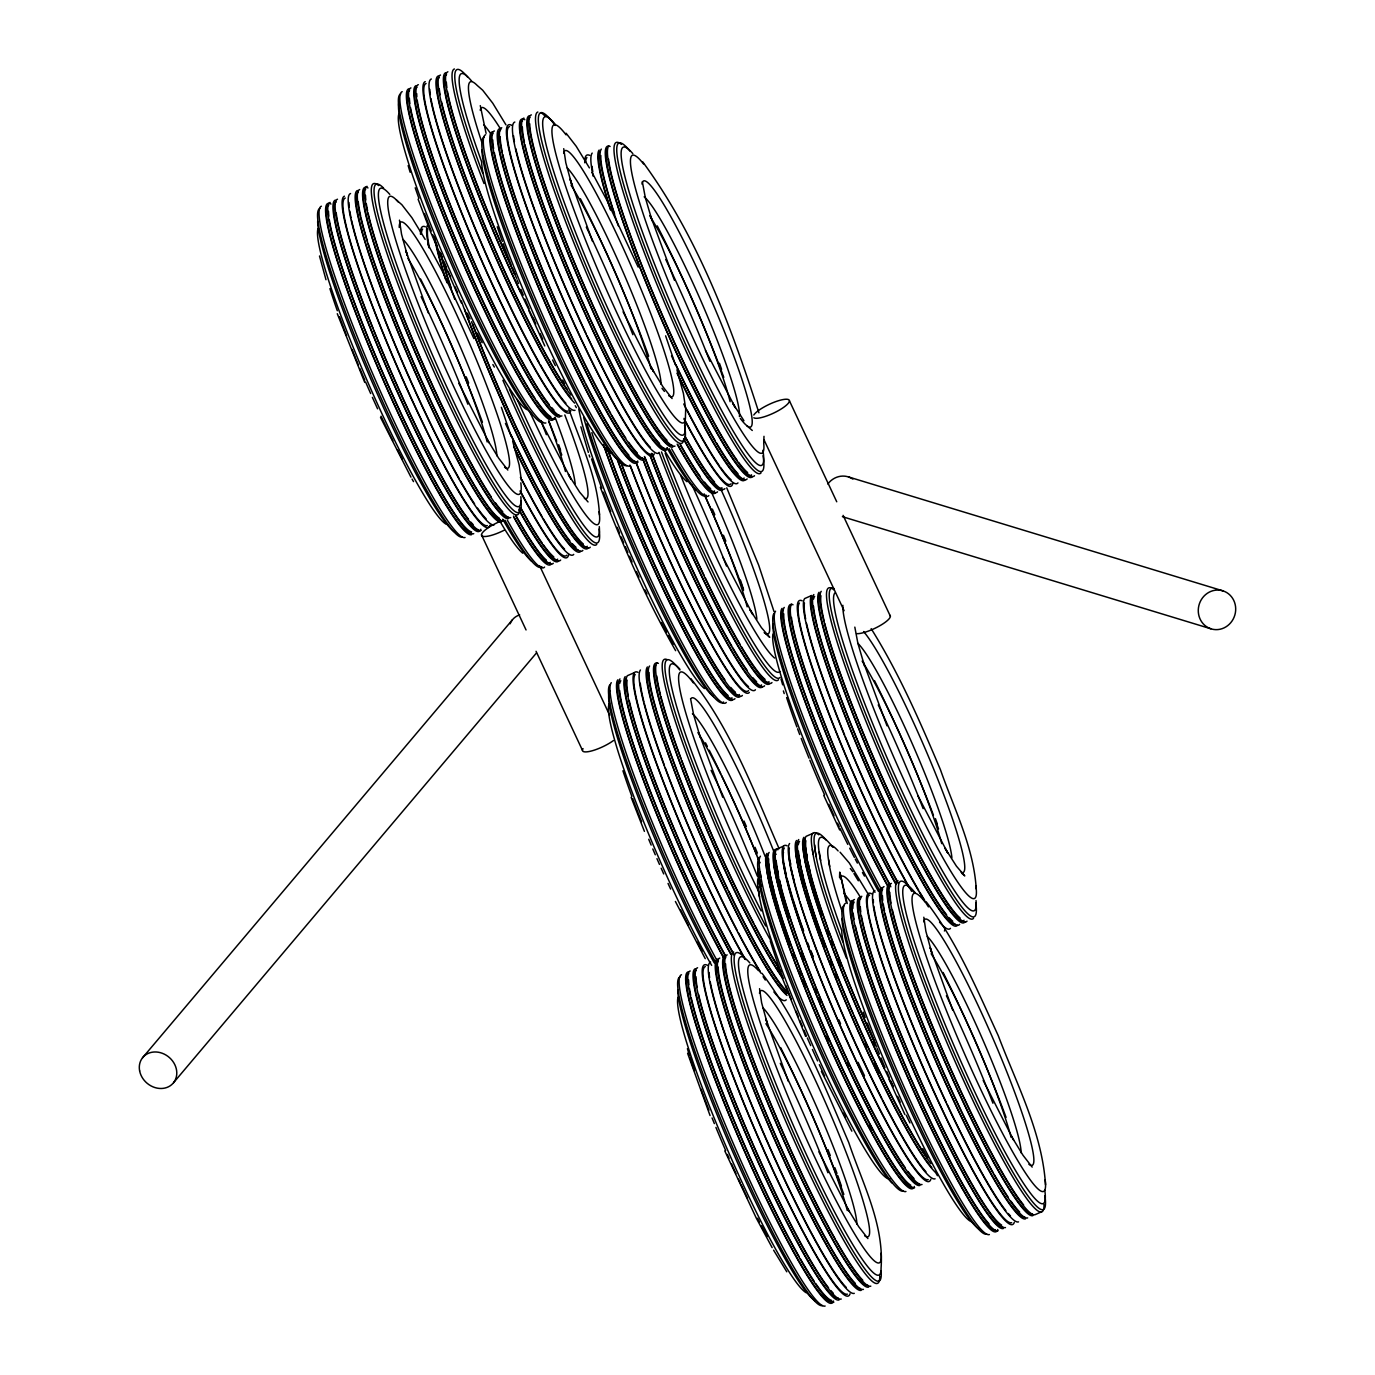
<?xml version="1.0" encoding="UTF-8"?>
<svg xmlns="http://www.w3.org/2000/svg" width="1375" height="1375" viewBox="0 0 1375 1375"><rect width="100%" height="100%" fill="white"/><g stroke="black" fill="none" stroke-linecap="round" stroke-linejoin="round"><path stroke-width="1.5" d="M1045.533 1184.838C1042.198 1132.433 1016.589 1084.136 998.267 1035.684C977.041 989.759 957.258 942.116 926.183 901.777M599.483 514.955C597.695 478.036 580.852 443.403 568.82 408.908M763.984 436.322L763.744 443.489A162.405 17.617 66.5 0 1 678.339 305.027A162.405 17.617 66.5 0 1 643.569 163.969M839.541 877.473L839.73 872.111L847.258 903.512M976.233 888.92C973.741 847.275 954.044 808.517 940.414 769.639C919.978 721.462 898.992 673.114 871.166 628.667M142.536 1057.788L512.325 619.902M173.577 1082.675L536.439 652.988M634.356 672.65L627.395 675.692A180.538 19.594 66.5 0 0 655.6 783.097A180.538 19.594 66.5 0 0 733.941 955.041M783.509 846.158L776.548 849.2A180.538 19.594 66.5 0 0 778.645 877.095M812.659 833.473L806.145 836.327A180.538 19.594 66.5 0 0 810.202 871.905M1041.597 1211.822L1035.066 1214.675A180.538 19.594 66.5 0 1 944.436 1054.917A180.538 19.594 66.5 0 1 891.413 883.42M848.495 476.936L1223.097 590.906A19.903 18.597 -73.1 0 1 1229.25 624.302A19.903 18.597 -73.1 0 1 1198.605 614.316A19.903 18.597 -73.1 0 1 1223.097 590.906M842.394 516.673L1210.859 628.77M746.728 425.631L752.28 430.478M396.378 199.942L401.861 204.72L411.95 217.748L425.15 239.387M962.002 873.486L964.786 875.909L956.433 866.164L945.106 848.375L947.822 853.119L917.984 795.919M642.641 161.769C697.383 236.277 730.761 325.256 758.931 412.792M588.036 501.944L579.683 492.198L568.356 474.409L571.072 479.153L541.217 421.953M840.039 852.173L849.252 862.933L868.553 894.695M690.886 678.666C730.778 728.887 753.723 790.35 779.109 848.667M566.105 133.237L576.211 146.283L589.394 167.905M672.083 398.561L662.939 386.753L650.994 367.142L653.538 371.594L623.098 311.867M850.317 868.502L852.844 871.75M507.839 470.044L498.678 458.219L486.733 438.625M1032.161 1167.1L1023.017 1155.292L1011.055 1135.681M761.939 973.259C800.164 1024.203 823.762 1084.411 848.753 1142.539C862.331 1183.17 884.297 1224.077 881.066 1268.145A173.525 18.838 66.5 0 1 789.645 1116.895A173.525 18.838 66.5 0 1 749.856 962.947M867.9 1238.583L858.756 1226.758L846.811 1207.164M743.944 420.733L732.6 402.944L735.333 407.688L705.478 350.47M505.948 124.85L492.766 103.211L482.659 90.183L477.194 85.422A162.405 17.617 66.5 0 0 481.8 142.209M853.927 873.555L858.327 880.773M773.592 1250.15L786.792 1271.789M575.214 405.677L576.331 407.619M675.641 650.684L674.455 648.605C645.27 597.042 621.466 542.592 600.342 487.266M492.886 364.564L494.33 367.073M412.07 479.102L413.514 481.611M772.148 1247.641L756.37 1218.284L724.797 1150.909M705.255 958.667L675.4 901.467M591.955 172.356L606.633 199.77L638.189 267.145M1013.616 1140.133L983.177 1080.406M427.694 243.839L442.372 271.253L473.945 338.628M489.277 443.077L458.837 383.333M851.847 1131.161L821.408 1071.417M849.355 1211.616L818.916 1151.872M410.97 477.159L380.514 417.416M722.941 557.322L752.778 614.522L750.062 609.795L761.389 627.584L769.742 637.33L764.191 632.483A134.2 14.558 66.5 0 0 720.895 489.242M789.456 400.864L836.739 501.772M843.098 515.367L890.381 616.258M764.087 439.948L844.095 610.706M539.602 565.658L609.606 715.086M481.508 534.875L526.058 629.956M536.061 651.303L582.433 750.269M726.739 487.85L758.639 565.073L774.091 611.772M823.762 795.403L839.661 829.984M889.058 1079.427L904.853 1114.489M528.98 310.887L544.775 345.933M461.33 302.878L430.787 232.461L418.103 199.169M805.613 1036.372L778.181 967.708M364.719 382.37L337.288 313.706M886.995 725.794L863.156 661.547M674.489 280.363L650.65 216.116M722.734 797.277L698.895 733.03M631.142 797.328L644.411 831.359M952.634 1009.972L930.188 947.736L931.734 952.755L925.873 931.253L923.811 917.228M592.556 241.433L570.109 179.197L571.656 184.216L565.795 162.714L563.733 148.672M788.373 1081.455L765.927 1019.219L767.491 1024.237L761.612 1002.719L759.55 988.694M428.295 312.916L405.848 250.68L407.412 255.698L401.534 234.18L399.472 220.155M710.05 1115.537L687.603 1053.302M665.62 335.827L675.383 364.77M501.359 407.292L511.122 436.236M783.389 690.938L784.197 693.584M589.153 455.005L589.789 457.05M864.6 666.256L857.845 643.105L854.82 627.12M652.111 220.808L645.339 197.673L642.331 181.689M700.356 737.722L693.584 714.587L690.559 698.603M580.886 426.817L588.345 452.358M846.158 901.88L840.366 874.156M676.947 369.789L683.427 393.525L685.695 409.011L685.455 416.298A162.405 17.617 66.5 0 1 597.094 268.211A162.405 17.617 66.5 0 1 566.053 134.853M486.08 133.341L480.288 105.617M512.686 441.255L519.166 464.991L521.434 480.477M319.498 255.991L325.978 279.727M510.125 623.786A19.903 17.016 40.2 0 1 519.664 614.883M827.836 483.983A19.903 18.597 -73.1 0 1 852.861 479.084M613.422 740.575A19.903 4.898 -25.1 0 1 591.542 750.956A19.903 4.898 -25.1 0 1 583.034 748.619M504.384 530.114A19.903 4.898 -25.1 0 1 481.663 535.511A19.903 4.898 -25.1 0 1 499.606 521.623M753.792 415.009A19.903 4.898 -25.1 0 1 781.688 399.85A19.903 4.898 -25.1 0 1 781.756 408.616A19.903 4.898 -25.1 0 1 753.809 417.777M889.745 615.158A19.903 4.898 -25.1 0 1 879.227 626.089A19.903 4.898 -25.1 0 1 856.556 633.669M928.194 1179.613A178.527 19.37 66.5 0 1 851.177 1049.984A178.527 19.37 66.5 0 1 784.077 863.895M919.05 1183.583A178.527 19.37 66.5 0 1 839.919 1049.28A178.527 19.37 66.5 0 1 774.658 864.566M876.7 1046.977A180.538 19.594 66.5 0 1 805.561 847.516M913.997 1178.564A178.527 19.37 66.5 0 1 908.05 1171.534M905.317 1167.805A178.527 19.37 66.5 0 1 798.6 942.013M797.844 939.933A178.527 19.37 66.5 0 1 779.402 879.931M778.405 875.136A178.527 19.37 66.5 0 1 777.631 870.788M914.633 1187.708A180.538 19.594 66.5 0 1 833.542 1049.52A180.538 19.594 66.5 0 1 768.573 863.62M919.858 1185.439A180.538 19.594 66.5 0 1 829.228 1025.681A180.538 19.594 66.5 0 1 776.205 854.184M891.911 1182.912A173.525 18.838 66.5 0 1 812.831 1035.65A173.525 18.838 66.5 0 1 758.587 876.803M930.841 1179.269A180.538 19.594 66.5 0 1 847.894 1043.281A180.538 19.594 66.5 0 1 783.509 852.38M889.745 1178.753A162.405 17.617 66.5 0 1 816.802 1054.453A162.405 17.617 66.5 0 1 758.347 887.219M842.841 941.875A179.042 19.439 66.5 0 1 814.791 845.075M925.977 1171.758A178.527 19.37 66.5 0 1 882.664 1100.103M881.787 1098.384A178.527 19.37 66.5 0 1 799.889 901.484M799.219 899.284A178.527 19.37 66.5 0 1 791.45 869.447M790.677 865.098A178.527 19.37 66.5 0 1 790.161 861.248M845.127 1116.741A144.65 15.692 66.5 0 1 843.202 1113.114M824.639 1076.006A144.65 15.692 66.5 0 1 819.328 1064.68M817.609 1060.916A144.65 15.692 66.5 0 1 812.419 1049.469M810.717 1045.619A144.65 15.692 66.5 0 1 807.331 1037.936M806.506 1036.028A144.65 15.692 66.5 0 1 804.031 1030.27M802.381 1026.42A144.65 15.692 66.5 0 1 799.941 1020.611M798.325 1016.744A144.65 15.692 66.5 0 1 795.953 1010.969M791.347 999.556A144.65 15.692 66.5 0 1 786.002 985.858M783.114 978.227A144.65 15.692 66.5 0 1 779.763 969.048M778.972 966.883A144.65 15.692 66.5 0 1 770.223 940.827M903.237 1191.042A179.042 19.439 66.5 0 1 824.931 1058.681A179.042 19.439 66.5 0 1 758.519 872.678M905.936 1191.489A180.538 19.594 66.5 0 1 828.059 1060.4A180.538 19.594 66.5 0 1 760.186 872.231M930.892 1163.611A180.538 19.594 66.5 0 1 849.441 1005.417A180.538 19.594 66.5 0 1 798.205 852.208M892.77 1085.958A180.538 19.594 66.5 0 1 804.719 842.033M935.086 1178.805A180.538 19.594 66.5 0 1 853.995 1040.634A180.538 19.594 66.5 0 1 789.027 854.717M934.725 1171.655A180.538 19.594 66.5 0 1 842.205 994.366A180.538 19.594 66.5 0 1 798.394 844.525M914.306 1186.47A180.538 19.594 66.5 0 1 828.953 1045.086A180.538 19.594 66.5 0 1 767.748 858.137M922.023 1184.494A180.538 19.594 66.5 0 1 840.933 1046.306A180.538 19.594 66.5 0 1 775.964 860.389M911.659 1186.797A178.527 19.37 66.5 0 1 831.462 1050.173A178.527 19.37 66.5 0 1 767.216 866.336M910.8 1185.216A178.527 19.37 66.5 0 1 848.031 1080.234A178.527 19.37 66.5 0 1 779.436 910.387M778.766 908.17A178.527 19.37 66.5 0 1 770.584 876.116M931.803 1167.461A178.527 19.37 66.5 0 1 850.592 1013.581A178.527 19.37 66.5 0 1 796.847 854.906M927.506 1158.145A178.527 19.37 66.5 0 1 853.806 1015.025M852.964 1013.083A178.527 19.37 66.5 0 1 809.566 899.25M809.033 897.514A178.527 19.37 66.5 0 1 799.528 859.134M846.416 957.997A180.538 19.594 66.5 0 1 812.402 849.509M874.122 1040.823A178.527 19.37 66.5 0 1 828.867 931.012M828.18 929.139A178.527 19.37 66.5 0 1 809.359 868.691M808.998 867.058A178.527 19.37 66.5 0 1 807.984 862.263M807.211 857.914A178.527 19.37 66.5 0 1 806.695 854.064M884.417 1068.375A178.527 19.37 66.5 0 1 804.53 855.009M819.311 851.967A173.525 18.838 66.5 0 0 841.689 930.291A162.405 17.617 66.5 0 0 898.081 1092.713A162.405 17.617 66.5 0 0 971.953 1221.842M840.297 878.762A134.2 14.558 66.5 0 1 860.939 898.064M843.855 893.406A122.1 13.252 66.5 0 1 850.489 901.759M841.878 910.748A162.405 17.617 66.5 0 1 828.678 859.839M923.742 921.817A134.2 14.558 66.5 0 1 992.716 1037.919A134.2 14.558 66.5 0 1 1028.878 1164.281M927.317 936.461A122.1 13.252 66.5 0 1 983.658 1041.717A122.1 13.252 66.5 0 1 1021.144 1152.869M1044.02 1204.655A180.538 19.594 66.5 0 1 960.506 1073.652A180.538 19.594 66.5 0 1 897.944 880.567M1044.948 1195.786A179.042 19.439 66.5 0 1 952.188 1048.712A179.042 19.439 66.5 0 1 913.859 892.152M1044.794 1190.234A173.525 18.838 66.5 0 1 956.914 1052.356A173.525 18.838 66.5 0 1 915.286 892.839M998.078 1230.763A180.538 19.594 66.5 0 1 907.448 1071.022A180.538 19.594 66.5 0 1 854.442 899.508M988.969 1223.716A178.527 19.37 66.5 0 1 916.042 1089.945A178.527 19.37 66.5 0 1 855.456 926.2M854.03 919.17A178.527 19.37 66.5 0 1 853.153 913.206M852.844 908.445A178.527 19.37 66.5 0 1 854.184 902.086M946.413 995.689A172.477 18.717 66.5 0 1 992.956 1103.231M1045.172 1179.888A162.405 17.617 66.5 0 1 961.228 1046.22A162.405 17.617 66.5 0 1 924.945 901.88M979.43 1229.319A173.525 18.838 66.5 0 1 899.834 1086.8A173.525 18.838 66.5 0 1 841.998 918.448M986.683 1234.097A179.042 19.439 66.5 0 1 896.809 1075.663A179.042 19.439 66.5 0 1 844.233 905.575M937.458 1175.711A144.65 15.692 66.5 0 1 935.052 1171.534M927.609 1157.991A144.65 15.692 66.5 0 1 922.728 1148.658M909.923 1122.894A144.65 15.692 66.5 0 1 906.262 1115.211M900.195 1102.097A144.65 15.692 66.5 0 1 897.6 1096.373M893.303 1086.766A144.65 15.692 66.5 0 1 890.777 1081.008M889.127 1077.175A144.65 15.692 66.5 0 1 886.652 1071.4M885.002 1067.533A144.65 15.692 66.5 0 1 880.962 1057.873M879.398 1054.023A144.65 15.692 66.5 0 1 877.078 1048.334M874.792 1042.611A144.65 15.692 66.5 0 1 867.281 1023.172M865.184 1017.552A144.65 15.692 66.5 0 1 863.208 1012.103M1011.639 1222.667A178.527 19.37 66.5 0 1 922.023 1064.697A178.527 19.37 66.5 0 1 869.602 895.108M1023.636 1204.947A178.527 19.37 66.5 0 1 950.916 1069.131A178.527 19.37 66.5 0 1 892.444 910.112M891.017 903.083A178.527 19.37 66.5 0 1 889.831 892.341M1027.675 1217.889A180.538 19.594 66.5 0 1 937.045 1058.148A180.538 19.594 66.5 0 1 884.022 886.634M1032.883 1215.62A180.538 19.594 66.5 0 1 942.253 1055.863A180.538 19.594 66.5 0 1 889.247 884.366M1024.684 1216.978A178.527 19.37 66.5 0 1 935.069 1059.025A178.527 19.37 66.5 0 1 882.647 889.436M1019.631 1211.959A178.527 19.37 66.5 0 1 1010.952 1201.2M1008.047 1197.006A178.527 19.37 66.5 0 1 994.091 1174.233M992.922 1172.188A178.527 19.37 66.5 0 1 885.036 913.327M884.52 910.886A178.527 19.37 66.5 0 1 883.266 904.183M882.75 900.333A178.527 19.37 66.5 0 1 882.441 895.572M1018.531 1221.859A180.538 19.594 66.5 0 1 927.902 1062.119A180.538 19.594 66.5 0 1 874.878 890.605M1025.492 1218.834A180.538 19.594 66.5 0 1 934.862 1059.094A180.538 19.594 66.5 0 1 881.856 887.58M1010.487 1215.947A178.527 19.37 66.5 0 1 1008.288 1213.541M1005.847 1210.602A178.527 19.37 66.5 0 1 947.134 1104.245M946.258 1102.389A178.527 19.37 66.5 0 1 873.847 906.177M873.434 902.584A178.527 19.37 66.5 0 1 873.297 899.542M1032.092 1213.764A178.527 19.37 66.5 0 1 942.477 1055.811A178.527 19.37 66.5 0 1 890.055 886.205M943.13 972.52A171.652 18.631 66.5 0 1 958.719 1004.678M959.595 1006.534A171.652 18.631 66.5 0 1 1006.07 1117.394M1001.636 1225.056A178.527 19.37 66.5 0 1 926.08 1092.592A178.527 19.37 66.5 0 1 861.438 915.956M860.784 911.848A178.527 19.37 66.5 0 1 860.286 906.675M1003.303 1228.494A180.538 19.594 66.5 0 1 912.673 1068.753A180.538 19.594 66.5 0 1 859.65 897.239M931.167 953.734A122.53 13.303 66.5 0 1 1011.072 1137.262M1014.286 1222.323A180.538 19.594 66.5 0 1 921.817 1064.766A180.538 19.594 66.5 0 1 871.87 893.905M1005.469 1227.548A180.538 19.594 66.5 0 1 914.856 1067.791A180.538 19.594 66.5 0 1 861.833 896.294M1002.495 1226.637A178.527 19.37 66.5 0 1 912.88 1068.684A178.527 19.37 66.5 0 1 860.458 899.078M989.381 1234.544A180.538 19.594 66.5 0 1 898.752 1074.803A180.538 19.594 66.5 0 1 845.728 903.289M997.752 1229.525A180.538 19.594 66.5 0 1 910.009 1082.778A180.538 19.594 66.5 0 1 852.259 900.453M995.105 1229.869A178.527 19.37 66.5 0 1 905.489 1071.898A178.527 19.37 66.5 0 1 853.067 902.309M860.441 1288.461A178.527 19.37 66.5 0 1 770.825 1130.491A178.527 19.37 66.5 0 1 718.386 960.902M881.1 1253.175A162.405 17.617 66.5 0 1 797.809 1119.611A162.405 17.617 66.5 0 1 758.467 970.664M879.759 1276.138A180.538 19.594 66.5 0 1 796.245 1145.134A180.538 19.594 66.5 0 1 733.7 952.05M806.18 1292.706A162.405 17.617 66.5 0 1 727.409 1149.586A162.405 17.617 66.5 0 1 678.064 997.27M815.169 1300.784A173.525 18.838 66.5 0 1 735.573 1158.283A173.525 18.838 66.5 0 1 677.737 989.931M850.025 1293.806A180.538 19.594 66.5 0 1 757.556 1136.248A180.538 19.594 66.5 0 1 707.609 965.387M841.225 1299.014A180.538 19.594 66.5 0 1 750.595 1139.273A180.538 19.594 66.5 0 1 697.572 967.759M847.378 1294.133A178.527 19.37 66.5 0 1 757.763 1136.18A178.527 19.37 66.5 0 1 705.341 966.591M833.817 1302.245A180.538 19.594 66.5 0 1 743.188 1142.487A180.538 19.594 66.5 0 1 690.181 970.991M863.414 1289.355A180.538 19.594 66.5 0 1 772.784 1129.614A180.538 19.594 66.5 0 1 719.761 958.1M868.639 1287.086A180.538 19.594 66.5 0 1 778.009 1127.345A180.538 19.594 66.5 0 1 724.986 955.831M881.1 1270.861A179.042 19.439 66.5 0 1 791.038 1127.345A179.042 19.439 66.5 0 1 743.634 956.587M831.669 1300.423A178.527 19.37 66.5 0 1 815.684 1283.511M814.206 1281.362A178.527 19.37 66.5 0 1 800.233 1258.589M799.064 1256.527A178.527 19.37 66.5 0 1 691.195 997.683M690.662 995.225A178.527 19.37 66.5 0 1 689.425 988.539M688.909 984.689A178.527 19.37 66.5 0 1 688.583 979.911M855.37 1283.442A178.527 19.37 66.5 0 1 772.991 1129.545A178.527 19.37 66.5 0 1 718.18 967.038M759.481 993.3A134.2 14.558 66.5 0 1 828.472 1109.402A134.2 14.558 66.5 0 1 864.634 1235.764M854.27 1293.342A180.538 19.594 66.5 0 1 763.641 1133.602A180.538 19.594 66.5 0 1 710.634 962.087M846.244 1287.412A178.527 19.37 66.5 0 1 770.12 1147.798A178.527 19.37 66.5 0 1 710.222 981.75M709.586 977.642A178.527 19.37 66.5 0 1 709.087 972.469M839.042 1299.959A180.538 19.594 66.5 0 1 748.413 1140.219A180.538 19.594 66.5 0 1 695.406 968.705M822.422 1305.562A179.042 19.439 66.5 0 1 732.548 1147.145A179.042 19.439 66.5 0 1 679.972 977.058M838.252 1298.12A178.527 19.37 66.5 0 1 748.619 1140.15A178.527 19.37 66.5 0 1 696.197 970.561M833.181 1293.102A178.527 19.37 66.5 0 1 830.981 1290.695M828.541 1287.756A178.527 19.37 66.5 0 1 756.009 1151.098A178.527 19.37 66.5 0 1 698.603 994.469M697.177 987.439A178.527 19.37 66.5 0 1 695.991 976.697M870.805 1286.141A180.538 19.594 66.5 0 1 780.175 1126.4A180.538 19.594 66.5 0 1 727.169 954.886M767.164 1236.486A144.65 15.692 66.5 0 1 761.423 1225.795M759.447 1222.048A144.65 15.692 66.5 0 1 757.47 1218.216M747.502 1198.175A144.65 15.692 66.5 0 1 741.108 1184.752M740.248 1182.912A144.65 15.692 66.5 0 1 738.53 1179.217M735.934 1173.562A144.65 15.692 66.5 0 1 731.62 1164.006M729.059 1158.231A144.65 15.692 66.5 0 1 727.358 1154.398M725.691 1150.566A144.65 15.692 66.5 0 1 715.928 1127.414M714.364 1123.598A144.65 15.692 66.5 0 1 712.061 1117.927M708.984 1110.158A144.65 15.692 66.5 0 1 700.923 1089.034M694.478 1070.85A144.65 15.692 66.5 0 1 689.992 1057.169M689.425 1055.347A144.65 15.692 66.5 0 1 687.414 1048.678M825.12 1306.027A180.538 19.594 66.5 0 1 734.491 1146.286A180.538 19.594 66.5 0 1 681.484 974.772M765.927 1023.67A122.53 13.303 66.5 0 1 847.275 1210.533M833.491 1301.008A180.538 19.594 66.5 0 1 745.766 1154.261A180.538 19.594 66.5 0 1 687.998 971.936M763.056 1007.944A122.1 13.252 66.5 0 1 819.397 1113.183A122.1 13.252 66.5 0 1 856.883 1224.334M861.231 1290.317A180.538 19.594 66.5 0 1 770.602 1130.559A180.538 19.594 66.5 0 1 717.595 959.062M830.844 1301.334A178.527 19.37 66.5 0 1 741.228 1143.381A178.527 19.37 66.5 0 1 688.806 973.775M780.295 1063.322A172.477 18.717 66.5 0 1 827.939 1172.738M780.673 1047.612A171.652 18.631 66.5 0 1 843.837 1194.394M862.778 1280.228A178.527 19.37 66.5 0 1 836.052 1240.439M835.141 1238.823A178.527 19.37 66.5 0 1 725.57 963.823M867.831 1285.247A178.527 19.37 66.5 0 1 778.216 1127.277A178.527 19.37 66.5 0 1 725.794 957.688M827.922 1149.517A124.798 13.544 66.5 0 1 830.328 1155.688M834.866 1167.684A124.798 13.544 66.5 0 1 836.962 1173.408M837.753 1175.591A124.798 13.544 66.5 0 1 841.414 1186.161M761.028 886.153A179.042 19.439 66.5 0 1 758.948 858.481M829.727 866.353A162.405 17.617 66.5 0 1 838.131 850.953M820.686 860.372A173.525 18.838 66.5 0 1 832.941 847.378M816.389 856.952A179.042 19.439 66.5 0 1 826.238 840.091M761.011 877.198A180.538 19.594 66.5 0 1 760.444 856.195M875.016 1045.877A180.538 19.594 66.5 0 1 873.245 1042.044M840.263 965.387A180.538 19.594 66.5 0 1 837.856 959.355M832.477 945.502A180.538 19.594 66.5 0 1 830.998 941.634M820.927 913.945A180.538 19.594 66.5 0 1 803.962 837.272M803.292 876.958A180.538 19.594 66.5 0 1 798.738 839.541M813.227 854.477A180.538 19.594 66.5 0 1 818.812 834.814M879.364 1073.256A178.527 19.37 66.5 0 1 877.456 1069.337M824.123 945.519A178.527 19.37 66.5 0 1 822.009 939.881M819.741 933.745A178.527 19.37 66.5 0 1 805.269 891.034M804.048 886.978A178.527 19.37 66.5 0 1 800.044 872.352M798.394 865.288A178.527 19.37 66.5 0 1 797.38 842.325M800.112 862.142A178.527 19.37 66.5 0 1 798.394 851.177M798.497 843.975A178.527 19.37 66.5 0 1 799.562 841.38M840.675 965.8A178.527 19.37 66.5 0 1 838.303 959.836M828.713 934.811A178.527 19.37 66.5 0 1 827.131 930.531M821.184 913.859A178.527 19.37 66.5 0 1 816.595 900.281M816.011 898.442A178.527 19.37 66.5 0 1 813.948 891.98M810.872 881.787A178.527 19.37 66.5 0 1 809.273 876.116M807.452 869.138A178.527 19.37 66.5 0 1 806.3 864.342M805.32 859.873A178.527 19.37 66.5 0 1 804.77 839.111M807.091 856.831A178.527 19.37 66.5 0 1 805.888 840.761M794.148 880.945A180.538 19.594 66.5 0 1 789.611 843.511M876.58 1068.066A180.538 19.594 66.5 0 1 874.672 1064.061M866.731 1047.183A180.538 19.594 66.5 0 1 864.961 1043.333M836.945 978.708A180.538 19.594 66.5 0 1 835.295 974.669M831.256 964.58A180.538 19.594 66.5 0 1 829.675 960.575M824.347 946.773A180.538 19.594 66.5 0 1 821.459 939.142M820.016 935.223A180.538 19.594 66.5 0 1 807.916 900.487M807.211 898.288A180.538 19.594 66.5 0 1 805.183 891.825M802.175 881.702A180.538 19.594 66.5 0 1 796.572 840.486M813.261 956.966A178.527 19.37 66.5 0 1 811.061 951.208M803.619 930.978A178.527 19.37 66.5 0 1 787.411 879.708M786.397 875.6A178.527 19.37 66.5 0 1 784.334 848.014M803.378 959.011A178.527 19.37 66.5 0 1 801.213 953.288M788.253 916.919A178.527 19.37 66.5 0 1 786.414 911.316M783.716 902.756A178.527 19.37 66.5 0 1 781.859 896.637M780.742 892.736A178.527 19.37 66.5 0 1 777.855 882.011M776.703 877.216A178.527 19.37 66.5 0 1 775.191 851.984M777.906 871.802A178.527 19.37 66.5 0 1 776.359 862.383M871.475 1128.944A180.538 19.594 66.5 0 1 869.378 1125.077M828.317 1040.652A180.538 19.594 66.5 0 1 826.598 1036.767M804.891 985.514A180.538 19.594 66.5 0 1 802.467 979.464M800.869 975.442A180.538 19.594 66.5 0 1 799.305 971.455M794.028 957.722A180.538 19.594 66.5 0 1 792.584 953.906M789.663 946.052A180.538 19.594 66.5 0 1 778.903 915.131M778.336 913.361A180.538 19.594 66.5 0 1 776.256 906.83M774.95 902.619A180.538 19.594 66.5 0 1 773.145 896.517M772.045 892.65A180.538 19.594 66.5 0 1 766.975 853.359M864.497 1075.748A180.538 19.594 66.5 0 1 858.103 1062.342M840.555 1023.739A180.538 19.594 66.5 0 1 838.836 1019.803M812.78 956.347A180.538 19.594 66.5 0 1 810.562 950.52M809.119 946.705A180.538 19.594 66.5 0 1 807.709 942.958M803.275 930.755A180.538 19.594 66.5 0 1 795.438 907.93M794.87 906.177A180.538 19.594 66.5 0 1 792.791 899.628M791.484 895.417A180.538 19.594 66.5 0 1 787.084 845.797M790.556 864.033A178.527 19.37 66.5 0 1 789.353 847.962M781.103 886.617A180.538 19.594 66.5 0 1 779.247 879.57M773.713 889.831A180.538 19.594 66.5 0 1 769.158 852.414M848.959 1066.33A180.538 19.594 66.5 0 1 847.206 1062.548M820.394 1002.014A180.538 19.594 66.5 0 1 818.761 998.078M816.337 992.217A180.538 19.594 66.5 0 1 814.739 988.35M803.636 960.317A180.538 19.594 66.5 0 1 800.697 952.583M788.098 917.331A180.538 19.594 66.5 0 1 779.986 891.344M778.92 887.562A180.538 19.594 66.5 0 1 777.941 849.767M805.286 985.892A178.527 19.37 66.5 0 1 802.88 979.911M788.597 942.373A178.527 19.37 66.5 0 1 767.8 855.198M770.103 872.936A178.527 19.37 66.5 0 1 768.677 858.825M759.567 896.878A162.405 17.617 66.5 0 1 757.831 879.038M760.066 886.755A173.525 18.838 66.5 0 1 757.814 868.88M964.013 920.253A178.527 19.37 66.5 0 1 877.972 773.558A178.527 19.37 66.5 0 1 819.878 594.12M976.027 900.539A173.525 18.838 66.5 0 1 900.522 788.03A173.525 18.838 66.5 0 1 834.797 593.072M973.534 918.294A180.538 19.594 66.5 0 1 877.13 748.292A180.538 19.594 66.5 0 1 833.903 589.823M960.111 917.984A178.527 19.37 66.5 0 1 889.677 793.753A178.527 19.37 66.5 0 1 824.708 623.202M824.123 620.761A178.527 19.37 66.5 0 1 820.978 595.77M975.855 885.637A162.405 17.617 66.5 0 1 912.759 798.995A162.405 17.617 66.5 0 1 842.875 605.309M967.003 921.147A180.538 19.594 66.5 0 1 879.983 772.802A180.538 19.594 66.5 0 1 821.236 591.336M964.837 922.092A180.538 19.594 66.5 0 1 877.817 773.747A180.538 19.594 66.5 0 1 819.053 592.281M959.613 924.361A180.538 19.594 66.5 0 1 872.592 776.016A180.538 19.594 66.5 0 1 813.828 594.55M975.82 902.962A179.042 19.439 66.5 0 1 893.784 780.227A179.042 19.439 66.5 0 1 834.006 588.586M955.127 924.275A178.527 19.37 66.5 0 1 867.453 769.673A178.527 19.37 66.5 0 1 812.47 597.334M952.72 921.198A178.527 19.37 66.5 0 1 949.266 917.847M946.602 914.736A178.527 19.37 66.5 0 1 876.923 785.194A178.527 19.37 66.5 0 1 817.747 628.1M817.317 626.433A178.527 19.37 66.5 0 1 813.484 606.186M813.587 599.002A178.527 19.37 66.5 0 1 814.653 596.389M950.469 928.331A180.538 19.594 66.5 0 1 939.52 922.109M928.469 906.916A180.538 19.594 66.5 0 1 841.758 728.561A180.538 19.594 66.5 0 1 804.702 598.538L811.663 595.495A180.538 19.594 66.5 0 0 870.409 776.961A180.538 19.594 66.5 0 0 957.43 925.306M911.642 891.361A178.527 19.37 66.5 0 1 830.534 717.612A178.527 19.37 66.5 0 1 799.425 603.023M924.567 900.075A178.527 19.37 66.5 0 1 919.875 892.358M918.672 890.312A178.527 19.37 66.5 0 1 845.436 737.052M844.628 735.041A178.527 19.37 66.5 0 1 806.523 623.322M805.647 619.042A178.527 19.37 66.5 0 1 804.444 602.972M895.658 883.231A178.527 19.37 66.5 0 1 818.177 713.212A178.527 19.37 66.5 0 1 790.281 606.994M897.823 882.286A178.527 19.37 66.5 0 1 791.45 617.409M890.811 886.789A180.538 19.594 66.5 0 1 812.453 714.845A180.538 19.594 66.5 0 1 784.248 607.423M890.433 885.5A178.527 19.37 66.5 0 1 844.009 790.625M843.167 788.7A178.527 19.37 66.5 0 1 809.686 706.836M808.998 704.98A178.527 19.37 66.5 0 1 783.767 613.852M888.25 886.462A178.527 19.37 66.5 0 1 810.769 716.444A178.527 19.37 66.5 0 1 782.891 610.208M879.725 890.536A179.042 19.439 66.5 0 1 802.02 720.019A179.042 19.439 66.5 0 1 774.039 613.491M882.097 890.57A180.538 19.594 66.5 0 1 803.756 718.627A180.538 19.594 66.5 0 1 775.552 611.222M878.539 891.464A173.525 18.838 66.5 0 1 806.833 736.983A173.525 18.838 66.5 0 1 772.905 623.906M875.016 892.323A162.405 17.617 66.5 0 1 804.65 742.191A162.405 17.617 66.5 0 1 772.922 634.047M896.036 884.52A180.538 19.594 66.5 0 1 812.677 699.222A180.538 19.594 66.5 0 1 793.031 604.794M888.628 887.734A180.538 19.594 66.5 0 1 810.27 715.791A180.538 19.594 66.5 0 1 782.066 608.369M863.586 631.538A134.2 14.558 66.5 0 1 934.862 771.994A134.2 14.558 66.5 0 1 961.142 872.334M857.673 643.156A122.1 13.252 66.5 0 1 912.433 744.116A122.1 13.252 66.5 0 1 951.895 857.708M898.202 883.558A180.538 19.594 66.5 0 1 819.844 711.631A180.538 19.594 66.5 0 1 791.639 604.209M909.184 887.717A180.538 19.594 66.5 0 1 823.539 699.927A180.538 19.594 66.5 0 1 802.175 600.806M945.45 928.348A180.538 19.594 66.5 0 1 944.384 930.978M862.142 661.1A122.53 13.303 66.5 0 1 941.72 843.614M874.466 680.608A171.652 18.631 66.5 0 1 933.453 815.22M936.289 822.783A171.652 18.631 66.5 0 1 938.558 828.953M878.264 704.911A172.477 18.717 66.5 0 1 923.141 808.638M864.445 876.098A144.65 15.692 66.5 0 1 862.469 872.523M857.364 863.07A144.65 15.692 66.5 0 1 855.284 859.117M854.373 857.364A144.65 15.692 66.5 0 1 849.698 848.203M847.791 844.387A144.65 15.692 66.5 0 1 840.073 828.575M839.214 826.788A144.65 15.692 66.5 0 1 837.495 823.161M834.023 815.736A144.65 15.692 66.5 0 1 828.833 804.375M824.57 794.836A144.65 15.692 66.5 0 1 809.841 760.186M809.033 758.192A144.65 15.692 66.5 0 1 801.195 738.375M799.717 734.525A144.65 15.692 66.5 0 1 797.586 728.853M796.898 726.997A144.65 15.692 66.5 0 1 786.603 697.537M782.684 684.836A144.65 15.692 66.5 0 1 781.052 679.061M935.447 818.658A124.798 13.544 66.5 0 1 937.372 824.312M786.294 993.627A178.527 19.37 66.5 0 1 697.022 826.822A178.527 19.37 66.5 0 1 648.227 668.817M724.006 957.928A178.527 19.37 66.5 0 1 646.525 787.909A178.527 19.37 66.5 0 1 618.63 681.691M725.158 955.127A178.527 19.37 66.5 0 1 619.644 690.542M619.747 683.341A178.527 19.37 66.5 0 1 620.812 680.745M765.669 925.977A179.042 19.439 66.5 0 1 679.852 727.152A179.042 19.439 66.5 0 1 679.869 670.037M697.898 732.566A122.53 13.303 66.5 0 1 759.636 862.606M770.069 939.331A180.538 19.594 66.5 0 1 686.709 754.05A180.538 19.594 66.5 0 1 667.064 659.605M711.666 965.37A162.405 17.617 66.5 0 1 637.914 807.331A162.405 17.617 66.5 0 1 609.641 703.158M782.753 978.364A180.538 19.594 66.5 0 1 688.841 786.208A180.538 19.594 66.5 0 1 658.367 663.386M786.208 999.814A180.538 19.594 66.5 0 1 773.884 991.942M765.291 980.048A180.538 19.594 66.5 0 1 763.108 976.697M760.839 973.105A180.538 19.594 66.5 0 1 675.538 795.128A180.538 19.594 66.5 0 1 640.441 670.003M760.306 971.558A178.527 19.37 66.5 0 1 738.323 932.628M737.258 930.617A178.527 19.37 66.5 0 1 665.191 767.559M664.4 765.411A178.527 19.37 66.5 0 1 644.342 703.553M643.93 701.886A178.527 19.37 66.5 0 1 640.252 683.203M714.295 962.947A173.525 18.838 66.5 0 1 637.914 796.486A173.525 18.838 66.5 0 1 609.916 690.92M715.464 962.019A179.042 19.439 66.5 0 1 637.759 791.502A179.042 19.439 66.5 0 1 609.795 684.973M730.744 954.112A180.538 19.594 66.5 0 1 652.953 782.856A180.538 19.594 66.5 0 1 625.212 676.638M725.519 956.398A180.538 19.594 66.5 0 1 647.745 785.125A180.538 19.594 66.5 0 1 619.988 678.906M691.195 698.397A134.2 14.558 66.5 0 1 774.263 852.603M789.216 994.503A180.538 19.594 66.5 0 1 698.947 825.825A180.538 19.594 66.5 0 1 649.584 666.033M787.394 991.736A178.527 19.37 66.5 0 1 728.578 890.931M727.616 888.955A178.527 19.37 66.5 0 1 649.103 672.444M692.416 713.745A122.1 13.252 66.5 0 1 765.256 856.694M782.152 976.68A178.527 19.37 66.5 0 1 694.873 800.662A178.527 19.37 66.5 0 1 655.617 665.603M733.58 953.769A178.527 19.37 66.5 0 1 668.13 814.206M667.305 812.212A178.527 19.37 66.5 0 1 629.217 700.477M628.341 696.197A178.527 19.37 66.5 0 1 627.138 680.127M717.853 962.053A180.538 19.594 66.5 0 1 639.495 790.109A180.538 19.594 66.5 0 1 611.291 682.688M724.367 959.2A180.538 19.594 66.5 0 1 646.027 787.273A180.538 19.594 66.5 0 1 617.822 679.852M731.397 954.714A178.527 19.37 66.5 0 1 653.916 784.695A178.527 19.37 66.5 0 1 626.02 678.477M702.127 951.002A144.65 15.692 66.5 0 1 697.194 942.167M688.273 925.238A144.65 15.692 66.5 0 1 680.642 910.009M670.639 889.075A144.65 15.692 66.5 0 1 668.044 883.438M663.713 873.933A144.65 15.692 66.5 0 1 661.169 868.209M659.484 864.411A144.65 15.692 66.5 0 1 656.958 858.653M655.291 854.786A144.65 15.692 66.5 0 1 652.798 848.959M651.148 845.075A144.65 15.692 66.5 0 1 648.725 839.283M641.575 821.683A144.65 15.692 66.5 0 1 632.637 798.48M631.864 796.4A144.65 15.692 66.5 0 1 622.927 770.791M758.708 891.498A162.405 17.617 66.5 0 1 688.325 721.308A162.405 17.617 66.5 0 1 693.344 682.877M761.217 910.955A173.525 18.838 66.5 0 1 684.062 730.108A173.525 18.838 66.5 0 1 679.8 669.092M705.495 742.809A171.652 18.631 66.5 0 1 707.352 746.47M709.242 750.2A171.652 18.631 66.5 0 1 720.792 773.713M721.652 775.534A171.652 18.631 66.5 0 1 756.663 854.872M757.47 856.883A171.652 18.631 66.5 0 1 759.911 862.933M711.098 770.361A172.477 18.717 66.5 0 1 757.316 876.116M780.742 971.197A180.538 19.594 66.5 0 1 694.031 792.842A180.538 19.594 66.5 0 1 656.975 662.802M779.092 967.914A178.527 19.37 66.5 0 1 754.858 925.444M753.792 923.416A178.527 19.37 66.5 0 1 681.725 760.358M680.934 758.209A178.527 19.37 66.5 0 1 660.877 696.352M660.464 694.684A178.527 19.37 66.5 0 1 656.786 676.002M787.033 995.448A180.538 19.594 66.5 0 1 696.764 826.77A180.538 19.594 66.5 0 1 647.402 666.978M744.941 959.2A180.538 19.594 66.5 0 1 659.278 771.392A180.538 19.594 66.5 0 1 637.914 672.289M745.491 959.544A178.527 19.37 66.5 0 1 665.345 786.689A178.527 19.37 66.5 0 1 635.164 674.489M743.978 821.013A124.798 13.544 66.5 0 1 746.419 826.65M755.03 847.292A124.798 13.544 66.5 0 1 757.384 853.153M739.389 694.53A178.527 19.37 66.5 0 1 690.233 625.247A178.527 19.37 66.5 0 1 617.598 459.834M673.217 644.222A144.65 15.692 66.5 0 1 668.422 635.748M666.411 632.105A144.65 15.692 66.5 0 1 661.289 622.514M646.955 594A144.65 15.692 66.5 0 1 645.03 589.995M638.98 577.156A144.65 15.692 66.5 0 1 636.384 571.484M632.07 561.962A144.65 15.692 66.5 0 1 629.527 556.256M627.842 552.441A144.65 15.692 66.5 0 1 625.333 546.648M623.666 542.781A144.65 15.692 66.5 0 1 621.173 536.955M619.541 533.088A144.65 15.692 66.5 0 1 617.152 527.312M610.775 511.62A144.65 15.692 66.5 0 1 603.247 492.147M601.855 488.417A144.65 15.692 66.5 0 1 591.559 458.941M713.333 696.575A173.525 18.838 66.5 0 1 647.522 581.573A173.525 18.838 66.5 0 1 583.636 417.347M704.447 688.566A162.405 17.617 66.5 0 1 635.525 564.919A162.405 17.617 66.5 0 1 578.789 409.08M723.559 701.989A179.042 19.439 66.5 0 1 662.853 609.83A179.042 19.439 66.5 0 1 586.919 423.758M712.37 509.094A124.798 13.544 66.5 0 1 714.811 514.714M723.439 535.27A124.798 13.544 66.5 0 1 725.811 541.131M740.403 580.061A124.798 13.544 66.5 0 1 743.497 589.342M726.275 702.436A180.538 19.594 66.5 0 1 668.216 615.931A180.538 19.594 66.5 0 1 591.852 432.644M704.327 494.416A122.53 13.303 66.5 0 1 747.158 606.839M774.606 658.041A162.405 17.617 66.5 0 1 680.488 474.873M779.848 671.481A173.525 18.838 66.5 0 1 665.156 453.234M779.986 677.428A179.042 19.439 66.5 0 1 661.513 451.962M704.069 494.003A171.652 18.631 66.5 0 1 740.541 582.33M741.245 584.203A171.652 18.631 66.5 0 1 743.497 590.373M692.055 485.169A172.477 18.717 66.5 0 1 726.533 566.053M769.777 683.495A180.538 19.594 66.5 0 1 650.323 456.139M764.569 685.764A180.538 19.594 66.5 0 1 644.394 456.517M771.959 682.55A180.538 19.594 66.5 0 1 651.784 453.303M778.491 679.714A180.538 19.594 66.5 0 1 659.038 452.358M761.578 684.87A178.527 19.37 66.5 0 1 642.744 458.184M756.594 681.673A178.527 19.37 66.5 0 1 752.916 677.789M747.106 670.278A178.527 19.37 66.5 0 1 732.755 647.745M731.827 646.147A178.527 19.37 66.5 0 1 644.927 457.239M768.969 681.656A178.527 19.37 66.5 0 1 650.152 454.953M765.067 679.387A178.527 19.37 66.5 0 1 741.366 646.577M740.163 644.531A178.527 19.37 66.5 0 1 705.186 577.655M704.223 575.678A178.527 19.37 66.5 0 1 652.317 454.008M755.425 689.752A180.538 19.594 66.5 0 1 635.972 462.395M762.386 686.727A180.538 19.594 66.5 0 1 642.933 459.37M748.516 690.559A178.527 19.37 66.5 0 1 630.403 465.747M735.488 692.278A178.527 19.37 66.5 0 1 730.727 687.448M724.917 679.92A178.527 19.37 66.5 0 1 621.345 463.169M732.806 699.6A180.538 19.594 66.5 0 1 678.734 621.019A180.538 19.594 66.5 0 1 603.316 444.537M749.341 692.398A180.538 19.594 66.5 0 1 629.888 465.042M748.533 686.589A178.527 19.37 66.5 0 1 669.419 543.142M668.559 541.217A178.527 19.37 66.5 0 1 636.487 463.083M742.38 695.423A180.538 19.594 66.5 0 1 620.812 462.413M734.972 698.655A180.538 19.594 66.5 0 1 681.897 622.016A180.538 19.594 66.5 0 1 606.856 447.477M740.197 696.369A180.538 19.594 66.5 0 1 690.559 626.416A180.538 19.594 66.5 0 1 617.117 459.25M731.981 697.761A178.527 19.37 66.5 0 1 678.734 620.486A178.527 19.37 66.5 0 1 604.244 446.394M728.097 695.492A178.527 19.37 66.5 0 1 607.131 447.477M712.009 493.453A122.1 13.252 66.5 0 1 756.852 619.128M657.25 225.895A171.652 18.631 66.5 0 1 723.783 377.352M642.039 184.147A134.2 14.558 66.5 0 1 716.873 313.242A134.2 14.558 66.5 0 1 740.317 418.447M762.919 450.244A173.525 18.838 66.5 0 1 676.93 317.883A173.525 18.838 66.5 0 1 632.827 153.622M644.17 196.831A122.1 13.252 66.5 0 1 702.075 303.583A122.1 13.252 66.5 0 1 739.423 416.556M763.073 455.744A179.042 19.439 66.5 0 1 673.148 316.473A179.042 19.439 66.5 0 1 630.197 151.319M665.758 259.48A172.477 18.717 66.5 0 1 709.861 361.212M717.527 491.803A180.538 19.594 66.5 0 1 680.333 445.002M710.634 488.641A178.527 19.37 66.5 0 1 704.498 482.178M700.064 476.3A178.527 19.37 66.5 0 1 679.938 443.695M649.653 215.669A122.53 13.303 66.5 0 1 730.142 401.723M761.028 472.863A180.538 19.594 66.5 0 1 664.623 302.861A180.538 19.594 66.5 0 1 621.397 144.392M754.497 475.698A180.538 19.594 66.5 0 1 667.494 327.37A180.538 19.594 66.5 0 1 608.73 145.905M731.07 483.708A178.527 19.37 66.5 0 1 683.977 418.378M585.613 162.164A178.527 19.37 66.5 0 1 586.919 157.592M747.622 472.553A178.527 19.37 66.5 0 1 738.581 462.309M737.052 460.212A178.527 19.37 66.5 0 1 659.261 307.88A178.527 19.37 66.5 0 1 608.541 159.088M747.106 478.93A180.538 19.594 66.5 0 1 671.498 355.816M618.303 225.792A180.538 19.594 66.5 0 1 601.339 149.119M752.331 476.661A180.538 19.594 66.5 0 1 659.003 313.861A180.538 19.594 66.5 0 1 610.122 146.489M708.812 495.584A180.538 19.594 66.5 0 1 671.636 448.8M731.087 479.738A178.527 19.37 66.5 0 1 720.517 467.397M719.538 466.022A178.527 19.37 66.5 0 1 687.208 410.231M592.797 171.617A178.527 19.37 66.5 0 1 592.006 166.289M715.344 492.748A180.538 19.594 66.5 0 1 677.153 444.142M751.523 474.805A178.527 19.37 66.5 0 1 665.466 328.127A178.527 19.37 66.5 0 1 607.372 148.689M737.98 473.705A178.527 19.37 66.5 0 1 716.513 442.939M715.309 440.894A178.527 19.37 66.5 0 1 675.916 364.719M614.591 214.002A178.527 19.37 66.5 0 1 600.858 155.53M706.114 495.137A179.042 19.439 66.5 0 1 669.23 448.731M695.87 489.723A173.525 18.838 66.5 0 1 667.012 447.752M744.116 478.036A178.527 19.37 66.5 0 1 677.205 372.986M610.5 209.069A178.527 19.37 66.5 0 1 599.981 151.903M737.962 482.9A180.538 19.594 66.5 0 1 683.719 403.975M593.227 176.309A180.538 19.594 66.5 0 1 592.195 153.089M744.923 479.875A180.538 19.594 66.5 0 1 677.256 373.639M610.517 210.066A180.538 19.594 66.5 0 1 599.156 150.064M687.002 481.731A162.405 17.617 66.5 0 1 664.331 450.003M732.961 482.917A180.538 19.594 66.5 0 1 684.269 419.478M584.753 162.8A180.538 19.594 66.5 0 1 589.669 155.375M714.536 490.909A178.527 19.37 66.5 0 1 677.755 444.641M724.917 488.589A180.538 19.594 66.5 0 1 684.681 436.27M722.734 489.534A180.538 19.594 66.5 0 1 683.53 439.072M721.927 487.695A178.527 19.37 66.5 0 1 684.166 439.622M714.57 482.058A178.527 19.37 66.5 0 1 685.334 436.855M719.434 363.258A124.798 13.544 66.5 0 1 721.583 369.308M578.377 550.309A178.527 19.37 66.5 0 1 513.889 446.445M446.944 282.717A178.527 19.37 66.5 0 1 437.233 248.617M550.275 562.375A178.527 19.37 66.5 0 1 513.511 516.106M546.373 560.123A178.527 19.37 66.5 0 1 515.677 515.161M596.767 544.345A180.538 19.594 66.5 0 1 502.906 380.273M573.719 554.383A180.538 19.594 66.5 0 1 520.403 477.297M428.966 247.792A180.538 19.594 66.5 0 1 427.934 224.572M564.592 549.158A178.527 19.37 66.5 0 1 543.108 518.392M541.905 516.347A178.527 19.37 66.5 0 1 522.036 479.927M428.897 245.094A178.527 19.37 66.5 0 1 427.694 229.006M564.798 414.923A134.2 14.558 66.5 0 1 584.392 498.369M558.697 444.692A124.798 13.544 66.5 0 1 560.605 450.364M548.556 420.887A122.53 13.303 66.5 0 1 565.434 471.47M582.845 550.395A180.538 19.594 66.5 0 1 505.467 423.431M454.73 299.234A180.538 19.594 66.5 0 1 440.206 252.656M541.853 566.62A179.042 19.439 66.5 0 1 504.986 520.214M575.97 547.233A178.527 19.37 66.5 0 1 572.498 543.881M569.834 540.77A178.527 19.37 66.5 0 1 510.778 434.345M450.966 287.375A178.527 19.37 66.5 0 1 440.98 254.152M549.02 421.523A171.652 18.631 66.5 0 1 556.686 441.272M559.522 448.834A171.652 18.631 66.5 0 1 561.791 455.005M568.7 554.4A180.538 19.594 66.5 0 1 520.008 490.961M420.509 234.283A180.538 19.594 66.5 0 1 425.425 226.858M580.68 551.341A180.538 19.594 66.5 0 1 513.958 447.116M445.552 279.348A180.538 19.594 66.5 0 1 434.363 236.517M599.105 511.672A162.405 17.617 66.5 0 1 529.702 411.572M599.277 526.591A173.525 18.838 66.5 0 1 517.12 399.403M599.07 528.997A179.042 19.439 66.5 0 1 509.42 389.142M544.569 567.067A180.538 19.594 66.5 0 1 507.375 520.266M590.253 547.181A180.538 19.594 66.5 0 1 471.522 321.733M583.361 544.019A178.527 19.37 66.5 0 1 472.759 324.328M587.263 546.287A178.527 19.37 66.5 0 1 537.608 476.025A178.527 19.37 66.5 0 1 464.698 309.461M588.07 548.127A180.538 19.594 66.5 0 1 535.992 473.43A180.538 19.594 66.5 0 1 461.347 300.902M560.656 560.055A180.538 19.594 66.5 0 1 520.42 507.736M553.266 563.269A180.538 19.594 66.5 0 1 516.089 516.484M558.491 561A180.538 19.594 66.5 0 1 519.269 510.555M557.666 559.161A178.527 19.37 66.5 0 1 518.891 509.283M553.781 556.892A178.527 19.37 66.5 0 1 543.211 544.552M542.231 543.177A178.527 19.37 66.5 0 1 521.073 508.337M566.809 555.191A178.527 19.37 66.5 0 1 520.781 491.855M421.369 233.63A178.527 19.37 66.5 0 1 422.658 229.058M551.083 564.214A180.538 19.594 66.5 0 1 513.906 517.43M531.627 561.206A173.525 18.838 66.5 0 1 502.752 519.217M540.822 420.613A172.477 18.717 66.5 0 1 546.373 434.672M555.07 417.261A122.1 13.252 66.5 0 1 575.145 483.759M522.741 553.197A162.405 17.617 66.5 0 1 500.07 521.486M568.116 411.073A178.527 19.37 66.5 0 1 478.5 253.103A178.527 19.37 66.5 0 1 426.078 83.514M558.972 415.044A178.527 19.37 66.5 0 1 469.356 257.073A178.527 19.37 66.5 0 1 416.934 87.484M516.639 278.438A180.538 19.594 66.5 0 1 447.889 71.809M553.919 410.025A178.527 19.37 66.5 0 1 551.702 407.619M549.278 404.68A178.527 19.37 66.5 0 1 438.522 173.473M437.766 171.394A178.527 19.37 66.5 0 1 417.261 100.255M416.866 96.663A178.527 19.37 66.5 0 1 416.711 93.62M554.555 419.169A180.538 19.594 66.5 0 1 463.925 259.411A180.538 19.594 66.5 0 1 410.919 87.914M559.78 416.9A180.538 19.594 66.5 0 1 469.15 257.142A180.538 19.594 66.5 0 1 416.127 85.645M531.833 414.373A173.525 18.838 66.5 0 1 447.27 254.375A173.525 18.838 66.5 0 1 399.025 102.059M570.762 410.73A180.538 19.594 66.5 0 1 483.02 263.983A180.538 19.594 66.5 0 1 425.27 81.658M526.9 409.63A162.405 17.617 66.5 0 1 448.147 266.527A162.405 17.617 66.5 0 1 398.802 114.211M482.762 173.336A179.042 19.439 66.5 0 1 467.792 77.327M565.898 403.219A178.527 19.37 66.5 0 1 540.255 364.564M539.344 362.931A178.527 19.37 66.5 0 1 430.959 98.673M430.323 94.566A178.527 19.37 66.5 0 1 429.808 89.392M482.144 342.736A144.65 15.692 66.5 0 1 477.228 333.214M470.061 318.845A144.65 15.692 66.5 0 1 467.311 313.191M457.531 292.377A144.65 15.692 66.5 0 1 454.936 286.688M450.639 277.08A144.65 15.692 66.5 0 1 448.095 271.322M446.428 267.489A144.65 15.692 66.5 0 1 443.953 261.731M442.303 257.864A144.65 15.692 66.5 0 1 439.862 252.072M437.439 246.262A144.65 15.692 66.5 0 1 432.798 234.85M431.269 231.017A144.65 15.692 66.5 0 1 424.463 213.469M418.894 198.344A144.65 15.692 66.5 0 1 415.216 187.791M410.162 172.27A144.65 15.692 66.5 0 1 408.152 165.602M543.159 422.503A179.042 19.439 66.5 0 1 453.286 264.069A179.042 19.439 66.5 0 1 400.709 93.981M545.858 422.95A180.538 19.594 66.5 0 1 455.228 263.209A180.538 19.594 66.5 0 1 402.205 91.695M570.814 395.072A180.538 19.594 66.5 0 1 479.377 212.919A180.538 19.594 66.5 0 1 440.498 75.041M534.497 321.028A180.538 19.594 66.5 0 1 445.723 72.755M575.008 410.266A180.538 19.594 66.5 0 1 484.378 250.525A180.538 19.594 66.5 0 1 431.355 79.011M574.647 403.116A180.538 19.594 66.5 0 1 482.127 225.827A180.538 19.594 66.5 0 1 438.333 75.986M554.228 417.931A180.538 19.594 66.5 0 1 466.486 271.184A180.538 19.594 66.5 0 1 408.736 88.859M561.945 415.938A180.538 19.594 66.5 0 1 471.333 256.197A180.538 19.594 66.5 0 1 418.309 84.683M551.581 418.258A178.527 19.37 66.5 0 1 461.966 260.305A178.527 19.37 66.5 0 1 409.544 90.698M550.722 416.677A178.527 19.37 66.5 0 1 536.405 400.434M534.944 398.286A178.527 19.37 66.5 0 1 503.164 342.461M502.133 340.467A178.527 19.37 66.5 0 1 410.506 107.577M409.87 103.469A178.527 19.37 66.5 0 1 409.372 98.295M571.725 398.922A178.527 19.37 66.5 0 1 480.477 221.289A178.527 19.37 66.5 0 1 439.123 77.825M567.428 389.606A178.527 19.37 66.5 0 1 495.791 251.213A178.527 19.37 66.5 0 1 441.512 101.733M440.103 94.703A178.527 19.37 66.5 0 1 439.227 88.739M484.017 183.511A180.538 19.594 66.5 0 1 454.42 68.973M514.92 274.192A178.527 19.37 66.5 0 1 449.281 100.152M448.92 98.519A178.527 19.37 66.5 0 1 447.494 91.489M446.858 87.381A178.527 19.37 66.5 0 1 446.342 82.208M520.695 292.188A178.527 19.37 66.5 0 1 446.531 74.611M471.763 81.245A173.525 18.838 66.5 0 0 481.611 161.752A162.405 17.617 66.5 0 0 538.02 324.173A162.405 17.617 66.5 0 0 611.875 453.303M480.219 110.223A134.2 14.558 66.5 0 1 500.861 129.525M483.794 124.867A122.1 13.252 66.5 0 1 490.411 133.22M563.664 153.278A134.2 14.558 66.5 0 1 632.637 269.38A134.2 14.558 66.5 0 1 668.8 395.742M664.452 391.411A134.2 14.558 66.5 0 1 661.994 388.334M674.988 446.136A180.538 19.594 66.5 0 1 584.358 286.378A180.538 19.594 66.5 0 1 531.352 114.881M567.239 167.922A122.1 13.252 66.5 0 1 623.58 273.178A122.1 13.252 66.5 0 1 661.066 384.33M683.805 438.952A180.538 19.594 66.5 0 1 598.022 299.767A180.538 19.594 66.5 0 1 537.866 112.028M540.942 112.681A180.538 19.594 66.5 0 1 545.188 116.153M684.578 425.253A179.042 19.439 66.5 0 1 592.109 280.173A179.042 19.439 66.5 0 1 555.139 125.434M684.716 421.695A173.525 18.838 66.5 0 1 596.836 283.817A173.525 18.838 66.5 0 1 555.208 124.3M638 462.223A180.538 19.594 66.5 0 1 547.37 302.483A180.538 19.594 66.5 0 1 494.364 130.969M628.891 455.177A178.527 19.37 66.5 0 1 585.578 383.522M584.719 381.803A178.527 19.37 66.5 0 1 494.381 152.866M493.608 148.517A178.527 19.37 66.5 0 1 492.766 139.906M667.253 448.113A180.538 19.594 66.5 0 1 574.784 290.555A180.538 19.594 66.5 0 1 524.837 119.694M586.334 227.15A172.477 18.717 66.5 0 1 632.878 334.692M619.352 460.78A173.525 18.838 66.5 0 1 539.756 318.261A173.525 18.838 66.5 0 1 481.92 149.909M626.605 465.558A179.042 19.439 66.5 0 1 536.731 307.123A179.042 19.439 66.5 0 1 484.155 137.036M564.609 383.917A144.65 15.692 66.5 0 1 562.65 380.119M555.311 365.613A144.65 15.692 66.5 0 1 552.595 360.027M542.712 339.195A144.65 15.692 66.5 0 1 540.117 333.541M535.786 323.984A144.65 15.692 66.5 0 1 533.225 318.227M529.048 308.636A144.65 15.692 66.5 0 1 524.923 298.994M523.308 295.127A144.65 15.692 66.5 0 1 520.902 289.334M518.53 283.577A144.65 15.692 66.5 0 1 517 279.795M514.714 274.072A144.65 15.692 66.5 0 1 512.394 268.177M510.864 264.258A144.65 15.692 66.5 0 1 503.13 243.564M502.339 241.398A144.65 15.692 66.5 0 1 497.286 226.772M651.561 454.128A178.527 19.37 66.5 0 1 561.945 296.158A178.527 19.37 66.5 0 1 509.523 126.569M666.961 440.206A178.527 19.37 66.5 0 1 584.564 286.309A178.527 19.37 66.5 0 1 529.753 123.802M667.597 449.35A180.538 19.594 66.5 0 1 576.967 289.609A180.538 19.594 66.5 0 1 523.944 118.095M672.805 447.081A180.538 19.594 66.5 0 1 582.192 287.323A180.538 19.594 66.5 0 1 529.169 115.827M664.606 448.439A178.527 19.37 66.5 0 1 574.991 290.486A178.527 19.37 66.5 0 1 522.569 120.88M659.553 443.42A178.527 19.37 66.5 0 1 586.609 310.87A178.527 19.37 66.5 0 1 524.958 144.787M524.442 142.347A178.527 19.37 66.5 0 1 522.363 127.033M658.453 453.32A180.538 19.594 66.5 0 1 567.823 293.58A180.538 19.594 66.5 0 1 514.817 122.066M650.427 447.408A178.527 19.37 66.5 0 1 587.056 335.706M586.18 333.85A178.527 19.37 66.5 0 1 551.048 252.811M550.292 250.92A178.527 19.37 66.5 0 1 515.831 148.775M514.405 141.745A178.527 19.37 66.5 0 1 513.528 135.764M672.014 445.225A178.527 19.37 66.5 0 1 582.398 287.272A178.527 19.37 66.5 0 1 529.977 117.666M580.388 198.705A171.652 18.631 66.5 0 1 648.673 356.194M637.364 453.08A178.527 19.37 66.5 0 1 628.684 442.32M625.78 438.127A178.527 19.37 66.5 0 1 611.823 415.353M610.655 413.291A178.527 19.37 66.5 0 1 502.769 154.447M502.236 152.006A178.527 19.37 66.5 0 1 500.156 136.692M645.064 457.772A180.538 19.594 66.5 0 1 557.339 311.025A180.538 19.594 66.5 0 1 499.572 128.7M571.089 185.195A122.53 13.303 66.5 0 1 650.994 368.723M654.208 453.784A180.538 19.594 66.5 0 1 561.739 296.227A180.538 19.594 66.5 0 1 511.792 125.366M645.408 459.009A180.538 19.594 66.5 0 1 554.778 299.252A180.538 19.594 66.5 0 1 501.755 127.755M642.417 458.098A178.527 19.37 66.5 0 1 552.802 300.145A178.527 19.37 66.5 0 1 500.38 130.539M629.303 466.005A180.538 19.594 66.5 0 1 538.673 306.264A180.538 19.594 66.5 0 1 485.65 134.75M637.673 460.986A180.538 19.594 66.5 0 1 549.931 314.239A180.538 19.594 66.5 0 1 492.181 131.914M635.027 461.312A178.527 19.37 66.5 0 1 545.411 303.359A178.527 19.37 66.5 0 1 492.989 133.77M500.363 519.922A178.527 19.37 66.5 0 1 410.747 361.952A178.527 19.37 66.5 0 1 358.325 192.363M520.833 482.814A162.405 17.617 66.5 0 1 438.797 353.512A162.405 17.617 66.5 0 1 398.389 202.125M519.681 507.598A180.538 19.594 66.5 0 1 428.983 360.405A180.538 19.594 66.5 0 1 378.675 185.556M446.102 524.167A162.405 17.617 66.5 0 1 367.331 381.047A162.405 17.617 66.5 0 1 317.986 228.731M455.108 532.245A173.525 18.838 66.5 0 1 375.495 389.744A173.525 18.838 66.5 0 1 317.659 221.392M481.147 530.475A180.538 19.594 66.5 0 1 390.517 370.734A180.538 19.594 66.5 0 1 337.494 199.22M489.947 525.267A180.538 19.594 66.5 0 1 402.222 378.52A180.538 19.594 66.5 0 1 344.455 196.195M487.3 525.594A178.527 19.37 66.5 0 1 397.684 367.641A178.527 19.37 66.5 0 1 345.262 198.052M473.739 533.689A180.538 19.594 66.5 0 1 383.127 373.948A180.538 19.594 66.5 0 1 330.103 202.452M503.336 520.816A180.538 19.594 66.5 0 1 412.706 361.075A180.538 19.594 66.5 0 1 359.683 189.561M508.561 518.547A180.538 19.594 66.5 0 1 413.273 347.961A180.538 19.594 66.5 0 1 367.984 187.945M520.85 500.586A179.042 19.439 66.5 0 1 432.008 361.195A179.042 19.439 66.5 0 1 383.556 188.048M471.591 531.884A178.527 19.37 66.5 0 1 350.316 291.225M349.559 289.145A178.527 19.37 66.5 0 1 329.347 220M328.831 216.15A178.527 19.37 66.5 0 1 328.505 211.372M499.503 518.323A178.527 19.37 66.5 0 1 436.734 413.342A178.527 19.37 66.5 0 1 368.139 243.495M367.469 241.295A178.527 19.37 66.5 0 1 361.075 217.903M360.714 216.27A178.527 19.37 66.5 0 1 358.239 201.541M399.231 227.459A134.2 14.558 66.5 0 1 466.056 335.5A134.2 14.558 66.5 0 1 504.556 467.225M494.192 524.803A180.538 19.594 66.5 0 1 403.562 365.045A180.538 19.594 66.5 0 1 350.556 193.548M486.166 518.873A178.527 19.37 66.5 0 1 477.486 508.114M474.581 503.92A178.527 19.37 66.5 0 1 460.608 481.147M459.439 479.102A178.527 19.37 66.5 0 1 351.57 220.241M351.038 217.8A178.527 19.37 66.5 0 1 349.8 211.097M349.284 207.247A178.527 19.37 66.5 0 1 348.958 202.486M480.803 529.238A180.538 19.594 66.5 0 1 393.078 382.508A180.538 19.594 66.5 0 1 335.328 200.166M462.344 537.023A179.042 19.439 66.5 0 1 372.47 378.606A179.042 19.439 66.5 0 1 319.894 208.519M478.173 529.581A178.527 19.37 66.5 0 1 388.558 371.611A178.527 19.37 66.5 0 1 336.119 202.022M473.103 524.562A178.527 19.37 66.5 0 1 470.903 522.156M468.462 519.217A178.527 19.37 66.5 0 1 373.725 329.966M372.986 328.075A178.527 19.37 66.5 0 1 336.222 212.919M510.727 517.602A180.538 19.594 66.5 0 1 420.097 357.861A180.538 19.594 66.5 0 1 367.091 186.347M402.308 459.113A144.65 15.692 66.5 0 1 397.392 449.677M392.872 440.705A144.65 15.692 66.5 0 1 381.03 416.212M377.592 408.805A144.65 15.692 66.5 0 1 372.402 397.392M370.683 393.542A144.65 15.692 66.5 0 1 365.613 382.027M364.788 380.119A144.65 15.692 66.5 0 1 359.855 368.534M358.239 364.667A144.65 15.692 66.5 0 1 351.983 349.387M346.603 335.741A144.65 15.692 66.5 0 1 339.522 316.834M337.322 310.733A144.65 15.692 66.5 0 1 329.914 288.63M520.85 496.65A173.525 18.838 66.5 0 1 431.561 352.963A173.525 18.838 66.5 0 1 389.795 194.408M465.042 537.488A180.538 19.594 66.5 0 1 374.413 377.747A180.538 19.594 66.5 0 1 321.406 206.233M407.859 258.294A122.53 13.303 66.5 0 1 487.197 441.994M471.573 534.652A180.538 19.594 66.5 0 1 376.286 364.048A180.538 19.594 66.5 0 1 330.997 204.033M402.978 239.405A122.1 13.252 66.5 0 1 459.319 344.644A122.1 13.252 66.5 0 1 496.822 455.795M502.992 519.578A180.538 19.594 66.5 0 1 415.267 372.848A180.538 19.594 66.5 0 1 357.517 190.506M470.766 532.795A178.527 19.37 66.5 0 1 381.15 374.825A178.527 19.37 66.5 0 1 328.728 205.236M421.145 296.708A172.477 18.717 66.5 0 1 467.861 404.198M420.595 279.056A171.652 18.631 66.5 0 1 482.419 422.177M502.7 511.672A178.527 19.37 66.5 0 1 495.413 502.855M491.116 496.719A178.527 19.37 66.5 0 1 368.105 213.056M367.572 210.598A178.527 19.37 66.5 0 1 366.334 203.895M365.819 200.045A178.527 19.37 66.5 0 1 365.492 195.284M507.753 516.708A178.527 19.37 66.5 0 1 418.137 358.738A178.527 19.37 66.5 0 1 365.716 189.148M466.211 376.853A124.798 13.544 66.5 0 1 468.669 383.041M139.631 1070.884A19.903 17.016 40.2 0 0 170.311 1085.717A19.903 17.016 40.2 0 0 164.192 1054.092A19.903 17.016 40.2 0 0 139.631 1070.884"/></g></svg>
